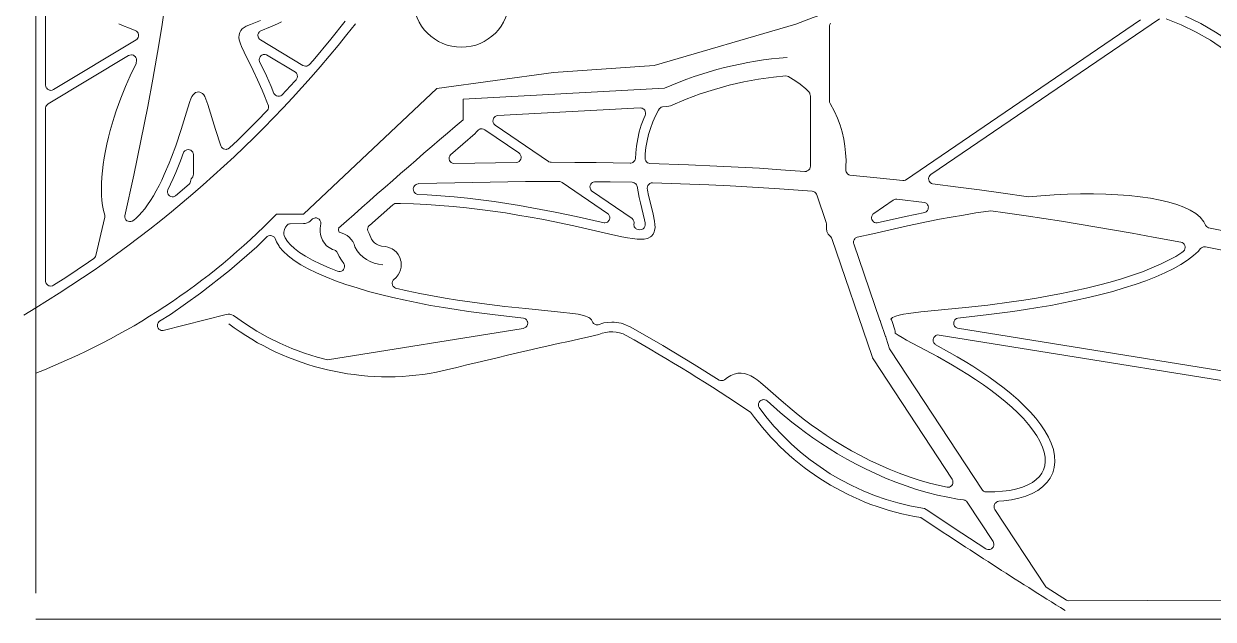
# Model space of a CAD drawing. Header units: inches. Extents: x 36 to 78.3, y 17.3 to 55.9.
# Drawn here: x 35.97 to 63.2, y 17.31 to 30.96 of the extents above; entities that cross this region are included whole.
import ezdxf

# ---------------------------------------------------------------- set-up
doc = ezdxf.new("R2010")
doc.units = ezdxf.units.IN
doc.layers.add('01_ORIGINAL_PLAN', color=7, linetype='Continuous', lineweight=20)
doc.layers.add('02_CONCEPT_CLOSED_AREAS', color=7, linetype='Continuous', lineweight=15)

msp = doc.modelspace()

# ---------------------------------------------------------------- linework, layer by layer
at = {"layer": '01_ORIGINAL_PLAN'}
for p, q in [((36.248, 17.906), (36.248, 55.9)), ((71.442, 17.312), (36.248, 17.312))]:
    msp.add_line(p, q, dxfattribs=at)
for points in [[(53.65, 30.945, -0.14301), (60.243, 31.63, -0.286424), (65.36, 28.431), (66.481, 23.89, -0.272091), (64.9, 18.954), (63.661, 17.533)], [(53.65, 30.945), (50.4, 30.004), (48.095, 29.84), (45.427, 29.473), (42.376, 26.597), (41.758, 26.597, -0.10797), (36.248, 22.954)]]:
    msp.add_lwpolyline(points, format="xyb", dxfattribs=at)
msp.add_lwpolyline([(46.027, 28.759), (46.027, 29.23), (50.643, 29.479)], dxfattribs=at)
msp.add_circle((45.989, 31.521), 1.1, dxfattribs=at)
for centre, radius, start, end in [((22.02, 47.825), 27.364, 300.648, 321.9453), ((54.073, 21.787), 8.422, 94.2501, 114.0352), ((177.596, -125.015), 202.378, 130.55026, 131.62005), ((43.293, 26.24), 0.119, 162.5746, 211.3187), ((43.119, 25.741), 0.443, 13.2811, 80.611), ((44.225, 26.196), 0.761, 207.5896, 267.5639), ((44.306, 28.951), 6.083, 233.183, 280.5392), ((83.889, -134.15), 161.762, 102.40484, 103.75801), ((49.433, 23.211), 0.689, 61.2688, 115.2094), ((27.349, -15.654), 45.391, 56.1832, 60.407), ((57.468, 25.543), 5.979, 215.6658, 260.7622), ((129.159, 128.7), 131.041, 236.3299, 238.04792)]:
    msp.add_arc(centre, radius, start, end, dxfattribs=at)
at = {"layer": '02_CONCEPT_CLOSED_AREAS'}
for points in [[(38.147, 30.958), (38.233, 30.917), (38.386, 30.853), (38.521, 30.802), (38.549, 30.787), (38.572, 30.765), (38.589, 30.739), (38.598, 30.708), (38.599, 30.677), (38.591, 30.646), (38.576, 30.618), (38.554, 30.595), (38.541, 30.586), (36.65, 29.45), (36.621, 29.437), (36.589, 29.432), (36.574, 29.433), (36.558, 29.436), (36.529, 29.448), (36.515, 29.457), (36.493, 29.479), (36.484, 29.492), (36.472, 29.521), (36.468, 29.552), (36.469, 37.676)], [(41.393, 31.031), (41.157, 30.944), (41.064, 30.902), (41.013, 30.872), (40.973, 30.839), (40.94, 30.803), (40.914, 30.755), (40.899, 30.703), (40.896, 30.64), (40.903, 30.591), (40.914, 30.543), (40.93, 30.495), (40.955, 30.433), (41.012, 30.309), (41.223, 29.886), (41.324, 29.672), (41.429, 29.434), (41.481, 29.306), (41.534, 29.171), (41.569, 29.075), (41.572, 29.061), (41.571, 29.031), (41.563, 29.002), (41.548, 28.976), (41.308, 28.726), (40.861, 28.285), (40.678, 28.113), (40.652, 28.094), (40.622, 28.083), (40.607, 28.08), (40.575, 28.082), (40.544, 28.092), (40.518, 28.109), (40.496, 28.133), (40.482, 28.161), (40.36, 28.532), (40.184, 29.108), (40.14, 29.229), (40.112, 29.287), (40.088, 29.326), (40.059, 29.357), (40.033, 29.377), (40.003, 29.388), (39.968, 29.395), (39.939, 29.392), (39.903, 29.38), (39.876, 29.362), (39.845, 29.331), (39.817, 29.287), (39.792, 29.236), (39.769, 29.177), (39.722, 29.033), (39.569, 28.532), (39.447, 28.159), (39.351, 27.898), (39.298, 27.763), (39.187, 27.502), (39.127, 27.372), (39.066, 27.25), (39.003, 27.131), (38.939, 27.017), (38.873, 26.91), (38.804, 26.807), (38.737, 26.716), (38.675, 26.639), (38.61, 26.568), (38.54, 26.501), (38.488, 26.458), (38.453, 26.436), (38.423, 26.426), (38.391, 26.424), (38.361, 26.431), (38.332, 26.445), (38.309, 26.466), (38.292, 26.493), (38.282, 26.523), (38.281, 26.555), (38.487, 27.49), (38.652, 28.274), (38.807, 29.059), (38.924, 29.687), (39.059, 30.473), (39.134, 30.944), (39.182, 31.259)], [(64.346, 26.03), (63.1, 26.279), (63.072, 26.293), (63.048, 26.314), (63.031, 26.34), (62.988, 26.422), (62.905, 26.522), (62.803, 26.607), (62.676, 26.685), (62.535, 26.753), (62.369, 26.816), (62.188, 26.87), (61.991, 26.917), (61.767, 26.96), (61.531, 26.994), (61.28, 27.021), (61.017, 27.04), (60.743, 27.053), (60.46, 27.059), (60.165, 27.058), (59.865, 27.05), (59.562, 27.036), (59.256, 27.016), (58.977, 26.993), (58.338, 27.085), (57.851, 27.152), (57.363, 27.215), (56.778, 27.288), (56.75, 27.299), (56.725, 27.317), (56.705, 27.341), (56.698, 27.354), (56.689, 27.384), (56.688, 27.414), (56.694, 27.444), (56.7, 27.458), (56.717, 27.484), (56.74, 27.504), (61.977, 31.074)], [(62.13, 31.073), (62.473, 30.933), (62.813, 30.767), (63.139, 30.579), (63.459, 30.363)], [(43.33, 31.014), (42.999, 30.601), (42.593, 30.118), (42.501, 30.015), (42.489, 30.006), (42.462, 29.992), (42.448, 29.988), (42.418, 29.985), (42.388, 29.99), (42.36, 30.002), (41.388, 30.586), (41.363, 30.606), (41.345, 30.632), (41.333, 30.661), (41.33, 30.693), (41.331, 30.708), (41.34, 30.739), (41.357, 30.765), (41.368, 30.777), (41.394, 30.795), (41.619, 30.884), (41.779, 30.956), (41.869, 31.002)], [(61.542, 31.044), (56.161, 27.377), (56.128, 27.366), (56.095, 27.365), (55.575, 27.42), (54.886, 27.488), (54.857, 27.498), (54.832, 27.515), (54.812, 27.538), (54.798, 27.565), (54.794, 27.58), (54.792, 27.611), (54.795, 27.683), (54.796, 27.834), (54.787, 27.998), (54.771, 28.156), (54.745, 28.311), (54.707, 28.478), (54.66, 28.637), (54.601, 28.794), (54.531, 28.948), (54.431, 29.13), (54.421, 29.163), (54.42, 30.91), (54.425, 30.943), (54.438, 30.973)], [(66.243, 22.549), (57.347, 23.982), (57.333, 23.987), (57.306, 24.003), (57.284, 24.026), (57.276, 24.04), (57.265, 24.069), (57.262, 24.1), (57.263, 24.116), (57.272, 24.146), (57.289, 24.172), (57.299, 24.184), (57.325, 24.202), (57.354, 24.213), (58.069, 24.293), (58.618, 24.365), (58.904, 24.407), (59.191, 24.453), (59.484, 24.505), (59.776, 24.56), (60.066, 24.62), (60.352, 24.685), (60.631, 24.753), (60.905, 24.826), (61.168, 24.903), (61.42, 24.984), (61.66, 25.07), (61.888, 25.159), (62.094, 25.249), (62.29, 25.344), (62.463, 25.441), (62.619, 25.542), (62.753, 25.644), (62.857, 25.739), (62.912, 25.804), (62.936, 25.825), (62.964, 25.84), (62.979, 25.844), (63.011, 25.846), (63.027, 25.844), (64.096, 25.632)], [(63.506, 17.752), (59.891, 17.735), (59.859, 17.744), (59.844, 17.752), (59.399, 18.031), (59.373, 18.054), (58.206, 19.83), (58.192, 19.858), (58.186, 19.889), (58.188, 19.92), (58.198, 19.949), (58.206, 19.963), (58.216, 19.975), (58.239, 19.996), (58.267, 20.01), (58.297, 20.016), (58.412, 20.024), (58.587, 20.049), (58.756, 20.085), (58.916, 20.133), (59.059, 20.193), (59.187, 20.264), (59.296, 20.344), (59.404, 20.452), (59.473, 20.548), (59.53, 20.665), (59.565, 20.79), (59.58, 20.922), (59.573, 21.058), (59.545, 21.198), (59.496, 21.346), (59.432, 21.488), (59.351, 21.63), (59.259, 21.766), (59.143, 21.916), (59.02, 22.057), (58.886, 22.196), (58.736, 22.338), (58.578, 22.476), (58.414, 22.609), (58.244, 22.739), (58.065, 22.867), (57.885, 22.99), (57.703, 23.108), (57.522, 23.22), (57.345, 23.326), (57.168, 23.428), (56.84, 23.61), (56.828, 23.62), (56.808, 23.645), (56.795, 23.674), (56.791, 23.706), (56.792, 23.722), (56.8, 23.753), (56.807, 23.767), (56.827, 23.792), (56.853, 23.811), (56.867, 23.818), (56.898, 23.826), (56.93, 23.825), (66.251, 22.325)]]:
    msp.add_lwpolyline(points, dxfattribs=at)
for points in [[(37.823, 26.568), (37.824, 26.553), (37.821, 26.523), (37.618, 25.649), (37.608, 25.622), (37.592, 25.598), (37.571, 25.579), (37.451, 25.494), (36.93, 25.142), (36.652, 24.965), (36.623, 24.951), (36.592, 24.946), (36.56, 24.949), (36.545, 24.954), (36.517, 24.969), (36.494, 24.991), (36.477, 25.019), (36.469, 25.05), (36.468, 25.066), (36.468, 29.016), (36.469, 29.031), (36.477, 29.061), (36.492, 29.088), (36.513, 29.11), (36.526, 29.119), (38.37, 30.227), (38.4, 30.24), (38.432, 30.244), (38.448, 30.243), (38.479, 30.235), (38.506, 30.218), (38.518, 30.207), (38.537, 30.182), (38.549, 30.152), (38.552, 30.12), (38.539, 30.046), (38.405, 29.763), (38.297, 29.518), (38.19, 29.251), (38.086, 28.964), (38.037, 28.815), (37.99, 28.663), (37.947, 28.511), (37.907, 28.356), (37.871, 28.2), (37.838, 28.045), (37.81, 27.889), (37.787, 27.734), (37.769, 27.587), (37.756, 27.441), (37.748, 27.298), (37.746, 27.158), (37.75, 27.026), (37.758, 26.906), (37.773, 26.791), (37.794, 26.68)], [(41.366, 30.096), (41.359, 30.126), (41.359, 30.141), (41.365, 30.172), (41.378, 30.2), (41.398, 30.223), (41.423, 30.241), (41.452, 30.252), (41.467, 30.254), (41.498, 30.254), (41.527, 30.245), (42.188, 29.848), (42.21, 29.824), (42.225, 29.796), (42.23, 29.781), (42.233, 29.748), (42.227, 29.717), (42.221, 29.702), (42.203, 29.675), (42.174, 29.642), (41.879, 29.325), (41.852, 29.308), (41.821, 29.299), (41.789, 29.298), (41.758, 29.306), (41.73, 29.322), (41.707, 29.345), (41.698, 29.359), (41.632, 29.519), (41.524, 29.762)], [(50.297, 27.756), (50.281, 27.76), (50.252, 27.773), (50.228, 27.793), (50.209, 27.819), (50.199, 27.849), (50.196, 27.865), (50.201, 27.974), (50.216, 28.121), (50.241, 28.276), (50.275, 28.423), (50.316, 28.561), (50.372, 28.712), (50.436, 28.851), (50.505, 28.979), (50.528, 29.014), (50.539, 29.026), (50.566, 29.044), (50.597, 29.055), (50.697, 29.062), (50.736, 29.069), (50.776, 29.08), (51.135, 29.23), (51.454, 29.348), (51.783, 29.454), (52.12, 29.547), (52.456, 29.624), (52.791, 29.685), (53.133, 29.733), (53.416, 29.761), (53.447, 29.76), (53.476, 29.751), (53.49, 29.743), (53.624, 29.66), (53.746, 29.572), (53.874, 29.464), (53.944, 29.394), (53.964, 29.369), (53.971, 29.355), (53.979, 29.324), (53.98, 29.309), (53.98, 27.693), (53.976, 27.663), (53.965, 27.635), (53.947, 27.61), (53.936, 27.6), (53.91, 27.584), (53.881, 27.575), (53.851, 27.573), (53.3, 27.613), (52.813, 27.645), (52.325, 27.673), (51.838, 27.698), (51.187, 27.726)], [(49.974, 27.864), (49.97, 27.849), (49.957, 27.821), (49.938, 27.798), (49.913, 27.78), (49.899, 27.773), (49.869, 27.766), (49.853, 27.766), (49.075, 27.778), (48.588, 27.782), (48.048, 27.783), (48.019, 27.786), (47.992, 27.797), (47.98, 27.804), (46.763, 28.633), (46.74, 28.654), (46.731, 28.667), (46.717, 28.695), (46.711, 28.726), (46.714, 28.757), (46.724, 28.786), (46.732, 28.8), (46.753, 28.823), (46.766, 28.833), (46.794, 28.846), (46.825, 28.852), (50.081, 29.028), (50.112, 29.026), (50.127, 29.021), (50.154, 29.008), (50.166, 28.999), (50.187, 28.976), (50.195, 28.963), (50.201, 28.948), (50.207, 28.918), (50.206, 28.888), (50.197, 28.859), (50.166, 28.789), (50.108, 28.632), (50.062, 28.478), (50.026, 28.319), (49.998, 28.15), (49.982, 27.997)], [(45.815, 27.756), (45.785, 27.763), (45.757, 27.778), (45.735, 27.799), (45.718, 27.825), (45.709, 27.855), (45.707, 27.87), (45.71, 27.901), (45.721, 27.93), (45.738, 27.956), (46.301, 28.441), (46.331, 28.47), (46.37, 28.516), (46.382, 28.526), (46.408, 28.541), (46.422, 28.546), (46.452, 28.551), (46.467, 28.551), (46.496, 28.544), (46.523, 28.53), (47.305, 27.998), (47.328, 27.977), (47.346, 27.95), (47.355, 27.919), (47.357, 27.903), (47.356, 27.887), (47.349, 27.856), (47.334, 27.828), (47.312, 27.805), (47.299, 27.796), (47.285, 27.789), (47.254, 27.78)], [(39.441, 27.011), (39.413, 26.998), (39.398, 26.994), (39.367, 26.993), (39.337, 27), (39.309, 27.014), (39.297, 27.024), (39.277, 27.047), (39.264, 27.075), (39.26, 27.09), (39.258, 27.121), (39.264, 27.151), (39.387, 27.409), (39.447, 27.546), (39.556, 27.817), (39.628, 28.01), (39.636, 28.024), (39.658, 28.047), (39.685, 28.064), (39.7, 28.07), (39.731, 28.075), (39.763, 28.072), (39.793, 28.06), (39.818, 28.041), (39.838, 28.016), (39.85, 27.987), (39.854, 27.971), (39.855, 27.512), (39.85, 27.48), (39.838, 27.451), (39.804, 27.401), (39.793, 27.374), (39.775, 27.309), (39.756, 27.281)], [(44.482, 24.896), (44.454, 24.911), (44.431, 24.933), (44.422, 24.945), (44.409, 24.974), (44.404, 25.005), (44.404, 25.021), (44.412, 25.052), (44.427, 25.08), (44.437, 25.092), (44.494, 25.143), (44.521, 25.174), (44.545, 25.207), (44.574, 25.26), (44.596, 25.319), (44.608, 25.379), (44.612, 25.42), (44.611, 25.461), (44.607, 25.502), (44.598, 25.542), (44.586, 25.581), (44.569, 25.619), (44.538, 25.673), (44.5, 25.721), (44.454, 25.763), (44.403, 25.798), (44.367, 25.817), (44.308, 25.839), (44.248, 25.851), (44.157, 25.862), (44.114, 25.874), (44.088, 25.884), (44.049, 25.904), (44.001, 25.94), (43.97, 25.971), (43.951, 25.993), (43.932, 26.023), (43.879, 26.148), (43.852, 26.198), (43.847, 26.212), (43.841, 26.242), (43.844, 26.272), (43.854, 26.301), (43.871, 26.326), (43.882, 26.337), (44.417, 26.808), (44.441, 26.825), (44.468, 26.835), (44.497, 26.838), (44.598, 26.838), (44.896, 26.83), (45.196, 26.816), (45.499, 26.796), (45.803, 26.77), (46.106, 26.74), (46.408, 26.704), (46.708, 26.665), (46.999, 26.622), (47.285, 26.575), (47.563, 26.527), (47.832, 26.477), (48.09, 26.426), (48.567, 26.325), (49.355, 26.145), (49.661, 26.078), (49.789, 26.053), (49.907, 26.034), (50.011, 26.022), (50.103, 26.018), (50.175, 26.022), (50.242, 26.037), (50.268, 26.046), (50.318, 26.073), (50.34, 26.091), (50.381, 26.137), (50.407, 26.192), (50.414, 26.22), (50.423, 26.288), (50.422, 26.354), (50.412, 26.431), (50.378, 26.597), (50.303, 26.905), (50.277, 27.021), (50.253, 27.144), (50.246, 27.189), (50.25, 27.222), (50.262, 27.252), (50.27, 27.266), (50.293, 27.288), (50.307, 27.297), (50.337, 27.309), (50.369, 27.313), (51.009, 27.292), (51.655, 27.266), (52.14, 27.243), (52.785, 27.206), (53.27, 27.174), (54.021, 27.119), (54.051, 27.112), (54.079, 27.099), (54.102, 27.078), (54.119, 27.052), (54.125, 27.038), (54.341, 26.405), (54.348, 26.372), (54.347, 26.269), (54.359, 26.2), (54.388, 26.137), (54.402, 26.119), (54.446, 26.073), (54.462, 26.049), (54.468, 26.035), (55.392, 23.329), (55.402, 23.303), (55.416, 23.279), (57.227, 20.52), (57.24, 20.492), (57.246, 20.461), (57.246, 20.445), (57.24, 20.415), (57.233, 20.4), (57.216, 20.374), (57.192, 20.354), (57.163, 20.34), (57.132, 20.335), (57.116, 20.335), (56.936, 20.373), (56.707, 20.432), (56.475, 20.5), (56.244, 20.576), (56.017, 20.659), (55.785, 20.752), (55.564, 20.849), (55.343, 20.953), (55.126, 21.063), (54.92, 21.174), (54.719, 21.29), (54.524, 21.41), (54.342, 21.527), (54.164, 21.649), (54, 21.766), (53.844, 21.884), (53.697, 21.999), (53.56, 22.111), (53.313, 22.322), (53.007, 22.594), (52.837, 22.739), (52.762, 22.797), (52.691, 22.847), (52.619, 22.889), (52.544, 22.923), (52.469, 22.944), (52.392, 22.952), (52.319, 22.947), (52.295, 22.943), (52.236, 22.926), (52.161, 22.894), (52.086, 22.852), (52.011, 22.8), (51.984, 22.786), (51.954, 22.779), (51.938, 22.779), (51.922, 22.78), (51.892, 22.79), (51.318, 23.151), (50.598, 23.586), (49.87, 24.008), (49.695, 24.08), (49.671, 24.089), (49.646, 24.094), (49.487, 24.118), (49.435, 24.119), (49.249, 24.102), (49.12, 24.061), (49.089, 24.059), (49.073, 24.061), (49.044, 24.072), (49.018, 24.089), (48.997, 24.112), (48.976, 24.157), (48.967, 24.17), (48.927, 24.209), (48.909, 24.223), (48.831, 24.259), (48.755, 24.28), (48.662, 24.3), (48.542, 24.318), (48.257, 24.352), (47.468, 24.43), (46.985, 24.481), (46.458, 24.545), (46.181, 24.583), (45.898, 24.625), (45.614, 24.67), (45.324, 24.721), (45.037, 24.776), (44.751, 24.835)], [(44.986, 27.047), (44.971, 27.051), (44.942, 27.065), (44.929, 27.074), (44.908, 27.098), (44.9, 27.111), (44.89, 27.141), (44.888, 27.173), (44.894, 27.204), (44.9, 27.218), (44.917, 27.245), (44.929, 27.256), (44.952, 27.274), (44.966, 27.282), (44.997, 27.292), (45.014, 27.294), (45.838, 27.316), (46.646, 27.331), (47.454, 27.341), (48.243, 27.342), (48.27, 27.335), (48.296, 27.322), (49.335, 26.613), (49.359, 26.592), (49.376, 26.566), (49.386, 26.536), (49.387, 26.504), (49.381, 26.474), (49.374, 26.459), (49.366, 26.446), (49.345, 26.422), (49.332, 26.413), (49.303, 26.4), (49.272, 26.394), (49.256, 26.395), (48.616, 26.54), (48.133, 26.642), (47.603, 26.743), (47.322, 26.792), (47.033, 26.839), (46.737, 26.883), (46.437, 26.922), (46.13, 26.959), (45.822, 26.99), (45.516, 27.015), (45.208, 27.036)], [(50.035, 26.242), (50.005, 26.252), (49.978, 26.269), (49.967, 26.28), (49.949, 26.307), (49.943, 26.322), (49.937, 26.353), (49.942, 26.404), (49.939, 26.432), (49.926, 26.465), (49.902, 26.493), (48.972, 27.128), (48.952, 27.151), (48.945, 27.165), (48.935, 27.194), (48.932, 27.224), (48.937, 27.254), (48.943, 27.268), (48.95, 27.282), (48.97, 27.305), (48.994, 27.323), (49.008, 27.33), (49.038, 27.337), (49.393, 27.334), (49.9, 27.324), (49.93, 27.32), (49.944, 27.315), (49.97, 27.3), (49.982, 27.29), (50, 27.266), (50.013, 27.239), (50.061, 26.977), (50.088, 26.856), (50.182, 26.467), (50.195, 26.397), (50.199, 26.358), (50.198, 26.342), (50.189, 26.311), (50.172, 26.283), (50.149, 26.261), (50.135, 26.253), (50.105, 26.242), (50.073, 26.239)], [(55.513, 26.395), (55.481, 26.396), (55.451, 26.405), (55.424, 26.422), (55.403, 26.446), (55.388, 26.474), (55.382, 26.504), (55.381, 26.52), (55.387, 26.551), (55.401, 26.58), (55.41, 26.592), (55.434, 26.613), (55.879, 26.917), (55.909, 26.932), (55.926, 26.936), (55.959, 26.937), (56.591, 26.865), (56.619, 26.854), (56.644, 26.836), (56.664, 26.812), (56.676, 26.784), (56.682, 26.754), (56.681, 26.739), (56.675, 26.709), (56.669, 26.695), (56.661, 26.681), (56.641, 26.658), (56.628, 26.649), (56.601, 26.635), (56.155, 26.54)], [(42.002, 26.344), (42.026, 26.362), (42.054, 26.373), (42.069, 26.376), (42.376, 26.377), (42.415, 26.38), (42.438, 26.385), (42.457, 26.392), (42.494, 26.411), (42.527, 26.437), (42.581, 26.486), (42.595, 26.495), (42.625, 26.506), (42.641, 26.508), (42.673, 26.507), (42.703, 26.496), (42.73, 26.479), (42.751, 26.455), (42.765, 26.426), (42.769, 26.41), (42.77, 26.378), (42.76, 26.322), (42.755, 26.277), (42.756, 26.187), (42.765, 26.131), (42.78, 26.075), (42.811, 26), (42.832, 25.96), (42.86, 25.92), (42.896, 25.879), (42.927, 25.852), (42.96, 25.827), (43.001, 25.804), (43.038, 25.787), (43.093, 25.768), (43.106, 25.761), (43.129, 25.741), (43.139, 25.73), (43.147, 25.717), (43.172, 25.659), (43.191, 25.624), (43.244, 25.538), (43.299, 25.463), (43.306, 25.449), (43.315, 25.419), (43.316, 25.387), (43.308, 25.357), (43.293, 25.329), (43.271, 25.307), (43.244, 25.29), (43.214, 25.282), (43.183, 25.281), (43.152, 25.289), (42.964, 25.362), (42.768, 25.448), (42.58, 25.54), (42.418, 25.631), (42.284, 25.716), (42.167, 25.805), (42.073, 25.89), (42.004, 25.97), (41.953, 26.054), (41.934, 26.108), (41.927, 26.137), (41.925, 26.183), (41.936, 26.24), (41.965, 26.299)], [(55.712, 23.752), (55.706, 23.787), (55.698, 23.793), (55.585, 24.125), (55.588, 24.135), (55.576, 24.154), (55.57, 24.168), (54.974, 25.913), (54.97, 25.928), (54.968, 25.96), (54.97, 25.975), (54.98, 26.005), (54.998, 26.031), (55.009, 26.042), (55.021, 26.052), (55.05, 26.066), (55.413, 26.145), (56.202, 26.325), (56.679, 26.426), (56.936, 26.477), (57.206, 26.527), (57.484, 26.575), (57.77, 26.622), (58.061, 26.665), (58.115, 26.671), (58.438, 26.626), (58.923, 26.556), (59.731, 26.431), (60.539, 26.298), (61.347, 26.158), (61.832, 26.07), (62.465, 25.952), (62.494, 25.943), (62.52, 25.926), (62.541, 25.904), (62.555, 25.877), (62.562, 25.847), (62.563, 25.831), (62.558, 25.801), (62.546, 25.773), (62.527, 25.749), (62.515, 25.739), (62.485, 25.716), (62.345, 25.627), (62.183, 25.537), (62.001, 25.448), (61.801, 25.361), (61.583, 25.275), (61.353, 25.194), (61.103, 25.114), (60.845, 25.038), (60.577, 24.966), (60.3, 24.898), (60.018, 24.835), (59.732, 24.776), (59.444, 24.721), (59.155, 24.67), (58.871, 24.625), (58.588, 24.583), (58.042, 24.511), (57.535, 24.454), (56.513, 24.353), (56.224, 24.318), (56.11, 24.3), (56.016, 24.281), (55.938, 24.259), (55.86, 24.223), (55.821, 24.191), (55.838, 24.17), (55.854, 24.137), (55.917, 23.947), (55.924, 23.912), (55.924, 23.893), (55.92, 23.869), (55.992, 23.822), (56.081, 23.768), (56.183, 23.71), (56.891, 23.33), (57.233, 23.136), (57.41, 23.031), (57.588, 22.921), (57.765, 22.805), (57.941, 22.685), (58.113, 22.562), (58.28, 22.435), (58.44, 22.305), (58.591, 22.172), (58.728, 22.043), (58.857, 21.909), (58.973, 21.776), (59.076, 21.645), (59.163, 21.515), (59.235, 21.389), (59.295, 21.256), (59.333, 21.139), (59.354, 21.027), (59.359, 20.923), (59.348, 20.827), (59.321, 20.739), (59.28, 20.657), (59.225, 20.582), (59.153, 20.512), (59.065, 20.448), (58.96, 20.39), (58.839, 20.34), (58.711, 20.301), (58.549, 20.265), (58.382, 20.243), (58.203, 20.23), (58.019, 20.228), (57.989, 20.23), (57.973, 20.234), (57.943, 20.248), (57.919, 20.269), (55.808, 23.485), (55.794, 23.512)], [(39.164, 23.927), (39.133, 23.927), (39.118, 23.93), (39.089, 23.942), (39.065, 23.96), (39.046, 23.985), (39.039, 23.999), (39.034, 24.013), (39.029, 24.044), (39.033, 24.074), (39.044, 24.103), (39.062, 24.128), (39.073, 24.139), (39.326, 24.297), (40.015, 24.781), (40.679, 25.301), (41.305, 25.849), (41.545, 26.081), (41.573, 26.096), (41.604, 26.104), (41.62, 26.104), (41.652, 26.099), (41.667, 26.093), (41.681, 26.086), (41.706, 26.065), (41.724, 26.038), (41.754, 25.958), (41.813, 25.859), (41.826, 25.841), (41.906, 25.747), (42.024, 25.637), (42.159, 25.535), (42.312, 25.437), (42.483, 25.342), (42.671, 25.25), (42.885, 25.157), (43.109, 25.07), (43.346, 24.985), (43.601, 24.903), (43.864, 24.826), (44.138, 24.753), (44.418, 24.684), (44.704, 24.62), (44.994, 24.56), (45.284, 24.505), (45.577, 24.454), (45.866, 24.407), (46.151, 24.365), (46.7, 24.293), (47.415, 24.213), (47.444, 24.202), (47.458, 24.194), (47.48, 24.172), (47.497, 24.146), (47.502, 24.131), (47.507, 24.1), (47.504, 24.069), (47.493, 24.04), (47.485, 24.026), (47.463, 24.003), (47.45, 23.994), (47.422, 23.982), (47.406, 23.978), (42.925, 23.258), (42.893, 23.262), (42.685, 23.316), (42.398, 23.407), (42.11, 23.514), (41.833, 23.635), (41.562, 23.769), (41.302, 23.915), (41.045, 24.078), (40.769, 24.272), (40.731, 24.289), (40.69, 24.299), (40.647, 24.3), (40.606, 24.294)], [(52.806, 22.166), (52.794, 22.194), (52.79, 22.224), (52.791, 22.24), (52.794, 22.255), (52.805, 22.283), (52.823, 22.308), (52.847, 22.327), (52.875, 22.34), (52.89, 22.343), (52.905, 22.345), (52.936, 22.342), (52.965, 22.332), (52.99, 22.315), (53.288, 22.052), (53.559, 21.828), (53.709, 21.71), (53.87, 21.589), (54.04, 21.467), (54.218, 21.346), (54.409, 21.222), (54.604, 21.103), (54.813, 20.982), (55.026, 20.867), (55.243, 20.757), (55.472, 20.649), (55.703, 20.548), (55.938, 20.454), (56.175, 20.367), (56.414, 20.288), (56.652, 20.219), (56.889, 20.158), (57.124, 20.107), (57.352, 20.067), (57.487, 20.048), (57.515, 20.041), (57.528, 20.035), (57.552, 20.018), (57.571, 19.995), (58.162, 19.095), (58.176, 19.067), (58.182, 19.036), (58.18, 19.005), (58.176, 18.99), (58.162, 18.962), (58.141, 18.939), (58.129, 18.929), (58.116, 18.921), (58.086, 18.911), (58.071, 18.909), (58.04, 18.911), (58.01, 18.92), (57.997, 18.928), (57.448, 19.285), (56.628, 19.827), (56.59, 19.846), (56.549, 19.858), (56.259, 19.913), (55.982, 19.98), (55.715, 20.058), (55.448, 20.151), (55.186, 20.256), (54.93, 20.374), (54.68, 20.504), (54.437, 20.647), (54.201, 20.801), (53.973, 20.966), (53.753, 21.143), (53.542, 21.33), (53.34, 21.528), (53.147, 21.737), (52.96, 21.96)]]:
    msp.add_lwpolyline(points, close=True, dxfattribs=at)

doc.saveas('drawing.dxf')
